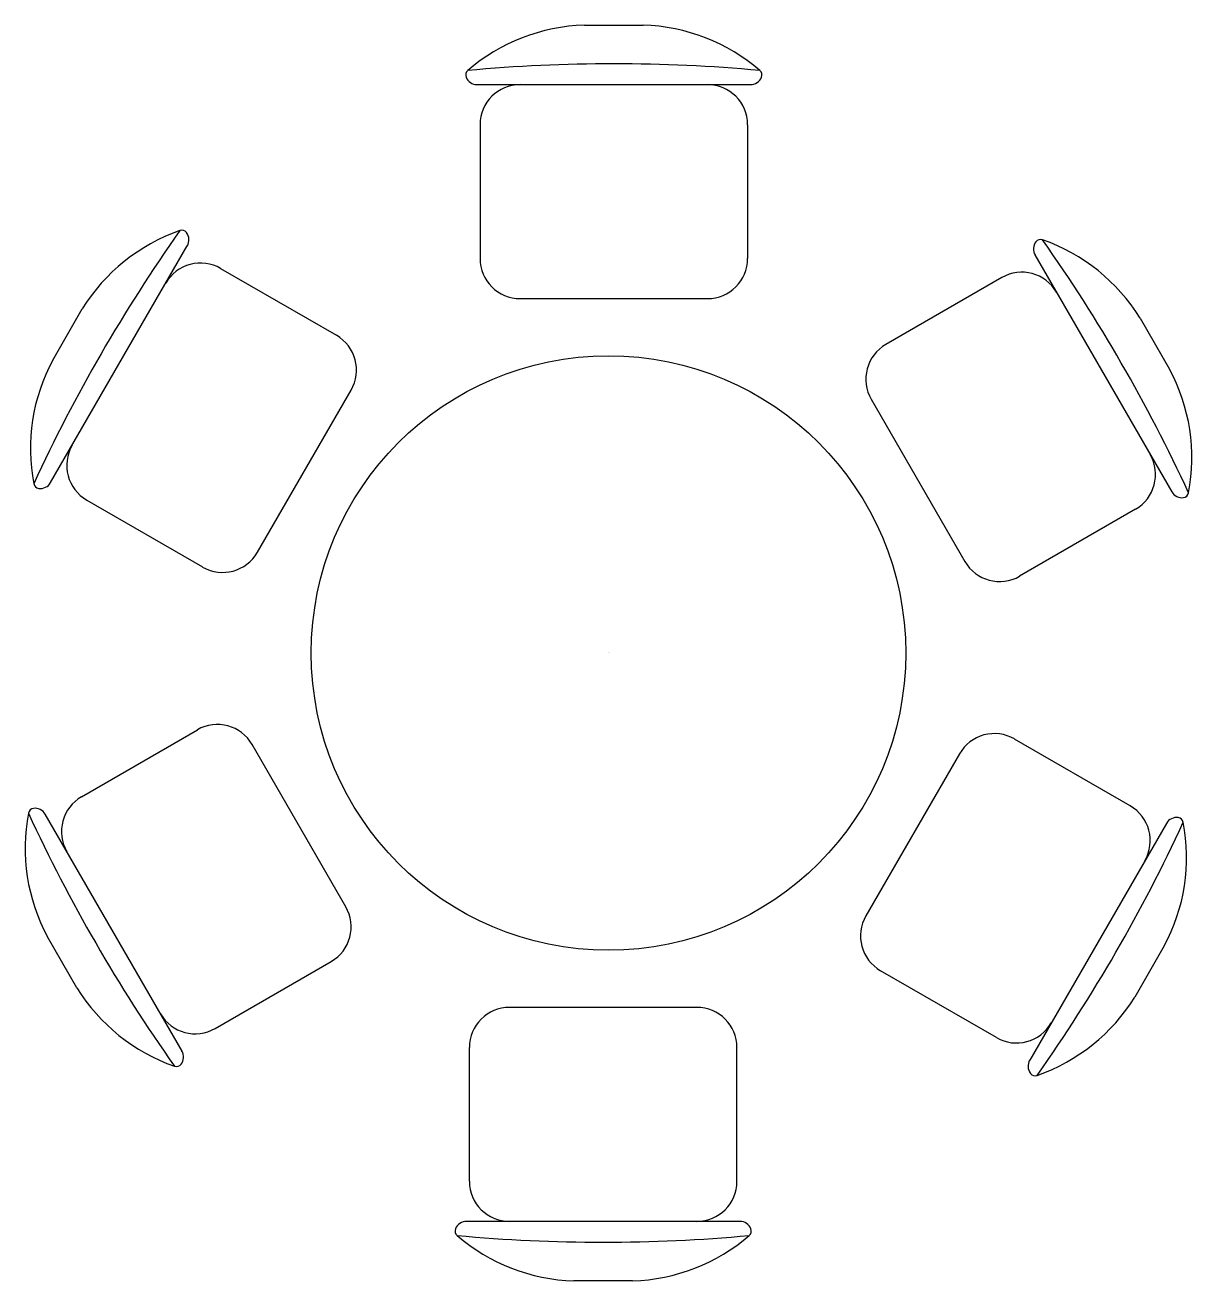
# Model space of a CAD drawing. Extents: x 10119 to 12081, y 9444 to 11556.
import ezdxf

# ---------------------------------------------------------------- set-up
doc = ezdxf.new("R2010")
doc.units = 0
doc.header["$MEASUREMENT"] = 0
doc.layers.get('0').update_dxf_attribs({"linetype": 'CONTINUOUS'})

msp = doc.modelspace()

# ---------------------------------------------------------------- linework, layer by layer
at = {"color": 4}
for p, q in [((11059.4, 11556.1), (11158.5, 11556.1)), ((10878.9, 11456.1), (11338.9, 11456.1)), ((10883.9, 11388.6), (10883.9, 11163.6)), ((11333.9, 11388.6), (11333.9, 11163.6)), ((10161.5, 10786.6), (10391.5, 11184.9)), ((11817.4, 11169.5), (12047.4, 10771.1)), ((10447.4, 11146.9), (10642.3, 11034.4)), ((11761.5, 11131.4), (11566.6, 11018.9)), ((10951.4, 11096.1), (11266.4, 11096.1)), ((10165.1, 10992.8), (10214.7, 11078.7)), ((11994.3, 11063.2), (12043.8, 10977.4)), ((10509.5, 10669.4), (10667, 10942.2)), ((11541.9, 10926.7), (11699.4, 10653.9)), ((10222.4, 10757.2), (10417.3, 10644.7)), ((11986.5, 10741.7), (11791.6, 10629.2)), ((10213.5, 10258.3), (10408.4, 10370.8)), ((11977.6, 10242.8), (11782.7, 10355.3)), ((10658.1, 10073.3), (10500.6, 10346.1)), ((11690.5, 10330.6), (11533, 10057.8)), ((10382.6, 9830.5), (10152.6, 10228.9)), ((12038.5, 10213.4), (11808.5, 9815.1)), ((10205.7, 9936.8), (10156.2, 10022.6)), ((12034.9, 10007.2), (11985.3, 9921.3)), ((10438.5, 9868.6), (10633.4, 9981.1)), ((11752.6, 9853.1), (11557.7, 9965.6)), ((11248.6, 9903.9), (10933.6, 9903.9)), ((10866.1, 9611.4), (10866.1, 9836.4)), ((11316.1, 9611.4), (11316.1, 9836.4)), ((11321.1, 9543.9), (10861.1, 9543.9)), ((11140.6, 9443.9), (11041.5, 9443.9))]:
    msp.add_line(p, q, dxfattribs=at)
msp.add_circle((11100, 10500), 500, dxfattribs=at)
for centre, radius, start, end in [((11069.1, 11240.6), 315.6, 91.7651, 130.7265), ((11148.8, 11240.6), 315.6, 49.2735, 88.2349), ((11108.9, 8778.2), 2712.7, 84.8023, 95.1977), ((10869.7, 11472.2), 10, 130.7265, 202.67), ((11348.1, 11472.2), 10, 337.33, 49.2735), ((10878.9, 11476.1), 20, 202.67, 270), ((10951.4, 11388.6), 67.5, 90, 180), ((11266.4, 11388.6), 67.5, 0, 90), ((11338.9, 11476.1), 20, 270, 337.33), ((12595.6, 9646.8), 2712.7, 144.8023, 155.1977), ((10483, 10912.5), 315.6, 109.2735, 148.2349), ((10382.1, 11201), 10, 37.33, 109.2735), ((10374.2, 11194.9), 20, 330, 37.33), ((11826.8, 11185.6), 10, 70.7265, 142.67), ((9613.4, 9631.4), 2712.7, 24.8023, 35.1977), ((11725.9, 10897.1), 315.6, 31.7651, 70.7265), ((11834.8, 11179.5), 20, 142.67, 210), ((10413.7, 11088.4), 67.5, 60, 150), ((10951.4, 11163.6), 67.5, 180, 270), ((11266.4, 11163.6), 67.5, 270, 0), ((11795.2, 11073), 67.5, 30, 120), ((10608.5, 10975.9), 67.5, 330, 60), ((11600.4, 10960.5), 67.5, 120, 210), ((10443.1, 10843.5), 315.6, 151.7651, 190.7265), ((11765.8, 10828.1), 315.6, 349.2735, 28.2349), ((10256.2, 10815.6), 67.5, 150, 240), ((11952.7, 10800.2), 67.5, 300, 30), ((10142.9, 10786.7), 10, 190.7265, 262.67), ((10144.2, 10796.6), 20, 262.67, 330), ((12064.8, 10781.1), 20, 210, 277.33), ((12066, 10771.2), 10, 277.33, 349.2735), ((10451, 10703.1), 67.5, 240, 330), ((11757.9, 10687.7), 67.5, 210, 300), ((10442.1, 10312.3), 67.5, 30, 120), ((11749, 10296.9), 67.5, 60, 150), ((10247.3, 10199.8), 67.5, 120, 210), ((10434.2, 10171.9), 315.6, 169.2735, 208.2349), ((10134, 10228.8), 10, 97.33, 169.2735), ((12586.6, 11368.6), 2712.7, 204.8023, 215.1977), ((10135.2, 10218.9), 20, 30, 97.33), ((11943.8, 10184.4), 67.5, 330, 60), ((12055.8, 10203.4), 20, 82.67, 150), ((12057.1, 10213.3), 10, 10.7265, 82.67), ((9604.4, 11353.2), 2712.7, 324.8023, 335.1977), ((11756.9, 10156.5), 315.6, 331.7651, 10.7265), ((10599.6, 10039.5), 67.5, 300, 30), ((11591.5, 10024.1), 67.5, 150, 240), ((10474.1, 10102.9), 315.6, 211.7651, 250.7265), ((11717, 10087.5), 315.6, 289.2735, 328.2349), ((10404.8, 9927), 67.5, 210, 300), ((10933.6, 9836.4), 67.5, 90, 180), ((11248.6, 9836.4), 67.5, 0, 90), ((11786.3, 9911.6), 67.5, 240, 330), ((10365.2, 9820.5), 20, 322.67, 30), ((10373.2, 9814.4), 10, 250.7265, 322.67), ((11825.8, 9805.1), 20, 150, 217.33), ((11817.9, 9799), 10, 217.33, 289.2735), ((10933.6, 9611.4), 67.5, 180, 270), ((11248.6, 9611.4), 67.5, 270, 0), ((10851.9, 9527.8), 10, 157.33, 229.2735), ((10861.1, 9523.9), 20, 90, 157.33), ((11321.1, 9523.9), 20, 22.67, 90), ((11330.3, 9527.8), 10, 310.7265, 22.67), ((11091.1, 12221.8), 2712.7, 264.8023, 275.1977), ((11051.2, 9759.4), 315.6, 229.2735, 268.2349), ((11130.9, 9759.4), 315.6, 271.7651, 310.7265)]:
    msp.add_arc(centre, radius, start, end, dxfattribs=at)

# ---------------------------------------------------------------- texts
at = {"color": 4, "width": 0.8, "flags": 9}
for tag, s in [('YSIZE', '2112'), ('XSIZE', '1963')]:
    msp.add_attdef(tag, (11100, 10500), s, height=0.5, dxfattribs=at)

doc.saveas('drawing.dxf')
